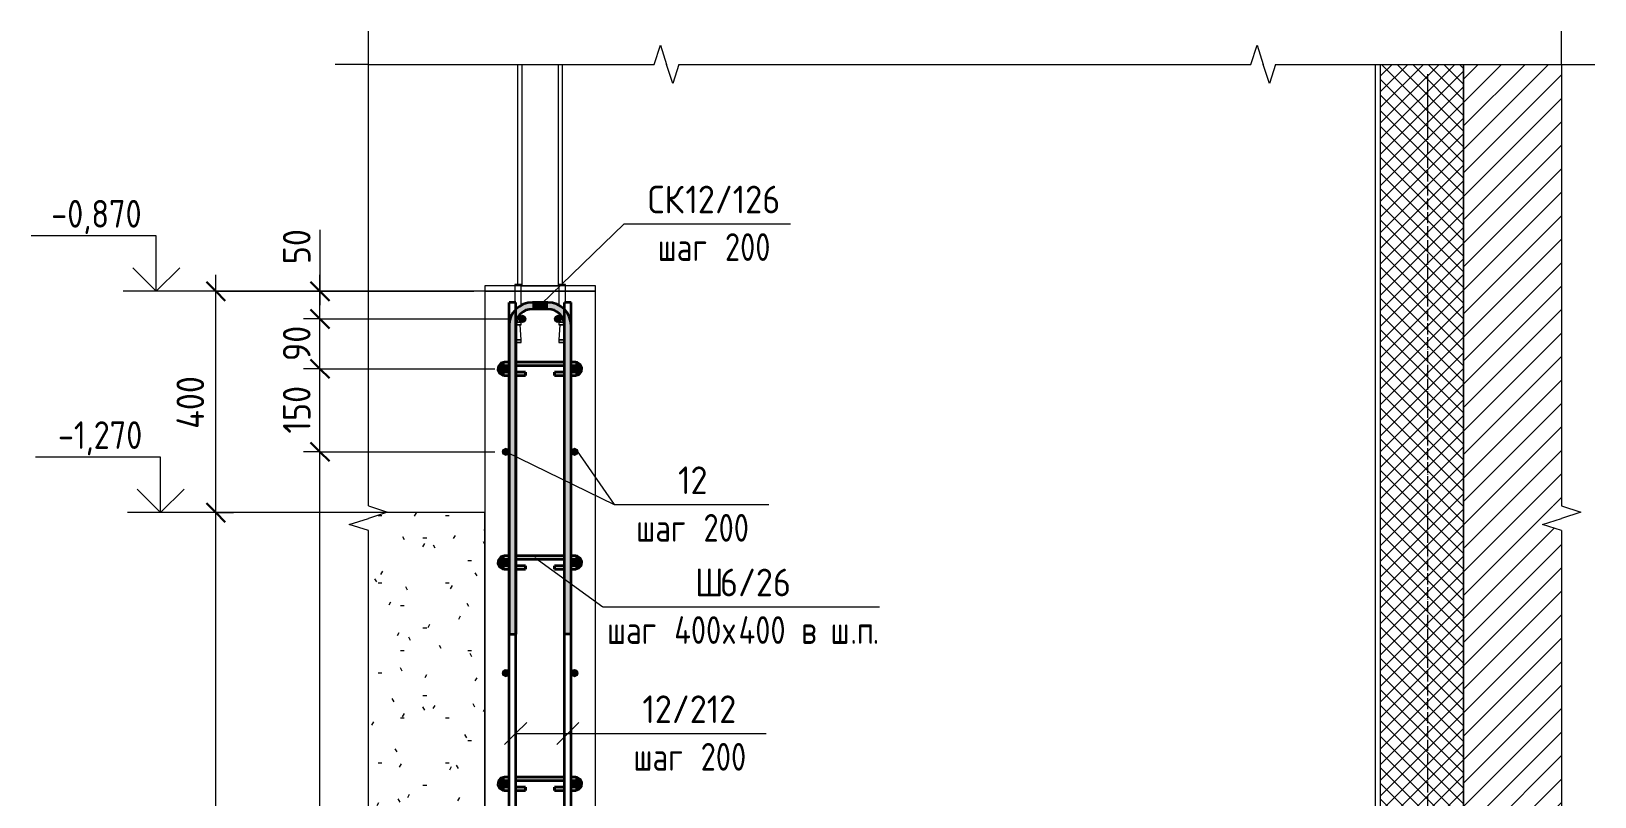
# Model space of a CAD drawing. Header units: millimetres. Extents: x 1059 to 21651, y -4238 to 7265.
# Drawn here: x 16587 to 19415, y -1784 to -400 of the extents above; entities that cross this region are included whole.
import ezdxf

# ---------------------------------------------------------------- set-up
doc = ezdxf.new("R2010")
doc.units = ezdxf.units.MM
doc.linetypes.add('02 Штрихпунктирная _20 мм_', pattern=[25, 20, -2.5, 0, -2.5])
for name, color, linetype, lineweight in [('AA_Dim', 7, 'Continuous', 9), ('AA_Dim-20', 7, 'Continuous', 9), ('AA_Oformlenie', 7, 'Continuous', 9), ('AA_Vinoska', 7, 'Continuous', 9), ('AA_Visotnaya otmetka', 7, 'Continuous', 9), ('AF_Balki', 7, 'Continuous', 20), ('AF_Stena', 7, 'Continuous', 60), ('AF_Stena_Опалубка', 253, 'Continuous', 20), ('AF_Stena_Опалубка_Существующая', 253, 'Continuous', 20), ('KR_Armatura', 7, 'Continuous', 20), ('KR_Armatura_Tonkie', 7, 'Continuous', 20), ('KR_Colonna_KG', 7, 'Continuous', 20), ('KR_Detal', 7, 'Continuous', 20), ('KR_Fundament', 7, 'Continuous', 20), ('Оси', 7, 'Continuous', 9)]:
    doc.layers.add(name, color=color, linetype=linetype, lineweight=lineweight)
doc.styles.add('ISOCPEUR', font='isocpeur.TTF', dxfattribs={"width": 0.85, "height": 50})
doc.styles.add('ISOCPEUR_1', font='isocpeur.TTF', dxfattribs={"width": 0.9, "height": 50})
doc.styles.add('ISOCPEUR_2', font='isocpeur.TTF', dxfattribs={"width": 0.8, "height": 50})
doc.dimstyles.new('01_Точн_3_знака__непрозр__1', dxfattribs={"dimscale": 304.8, "dimtxt": 50.137748, "dimasz": 0.111549, "dimexe": 0.098425, "dimexo": 0.065617, "dimgap": 0.019685, "dimtad": 1, "dimdec": 3, "dimrnd": 0.001, "dimdsep": 46, "dimtxsty": 'ISOCPEUR_1', "dimblk1": 'OBLIQUE', "dimblk2": 'OBLIQUE', "dimsah": 1, "dimcen": 0.09, "dimdle": 0.098425, "dimazin": 0, "dimtfac": 1, "dimtdec": 4, "dimtix": 1, "dimtmove": 0, "dimatfit": 3, "dimfxl": 1, "dimtvp": 1, "dimtfill": 1, "dimtolj": 1, "dimtzin": 0, "dimlwd": 18, "dimlwe": 18, "dimarcsym": 2})
doc.dimstyles.new('05_Округл_1мм__прозр_', dxfattribs={"dimscale": 304.8, "dimtxt": 50.137748, "dimasz": 0.111549, "dimexe": 0.098425, "dimexo": 0.065617, "dimgap": 0.006562, "dimtad": 1, "dimdec": 0, "dimdsep": 46, "dimtxsty": 'ISOCPEUR_1', "dimblk1": 'OBLIQUE', "dimblk2": 'OBLIQUE', "dimsah": 1, "dimcen": 0.09, "dimdle": 0.098425, "dimazin": 0, "dimtfac": 1, "dimtdec": 4, "dimtix": 1, "dimtmove": 0, "dimatfit": 3, "dimfxl": 1, "dimtvp": 1, "dimtolj": 1, "dimtzin": 0, "dimlwd": 18, "dimlwe": 18, "dimarcsym": 2})
doc.dimstyles.new('05_Округл_1мм__прозр__1', dxfattribs={"dimscale": 304.8, "dimtxt": 50.137748, "dimasz": 0.111549, "dimexe": 0.098425, "dimexo": 0.065617, "dimgap": 0.006562, "dimtad": 1, "dimdec": 0, "dimdsep": 46, "dimtxsty": 'ISOCPEUR_1', "dimblk1": 'OBLIQUE', "dimblk2": 'OBLIQUE', "dimsah": 1, "dimcen": 0.09, "dimdle": 0.098425, "dimazin": 0, "dimtfac": 1, "dimtdec": 4, "dimtix": 1, "dimtmove": 1, "dimatfit": 3, "dimfxl": 1, "dimtvp": 1, "dimtolj": 1, "dimtzin": 0, "dimlwd": 18, "dimlwe": 18, "dimarcsym": 2})

# ---------------------------------------------------------------- blocks, each defined once
blk = doc.blocks.new('350_Шпилька массив _НесАрм_РабПлоск_ - 350_Шпилька массив _НесАрм_РабПлоск_-4121825-КР_РЗ_Арм_2')
at = {"layer": 'KR_Armatura_Tonkie', "lineweight": 35}
for points in [[(19420.8, -1022), (19420.8, -1016.1), (19415.6, -1013.1), (19415.6, -1007.1), (19420.8, -1004), (19420.8, -998.2), (19417.2, -999.6), (19412.3, -1001.6), (19408.8, -1010.1), (19412.3, -1018.6), (19419.9, -1021.7)], [(19548.8, -1022), (19552.4, -1020.6), (19557.3, -1018.6), (19560.8, -1010.1), (19557.3, -1001.6), (19548.8, -998.2), (19548.8, -1004.1), (19554, -1007.1), (19554, -1013.1), (19548.8, -1016.2), (19548.8, -1021.7)], [(19420.8, -1371.9), (19420.8, -1366), (19415.6, -1363), (19415.6, -1357), (19420.8, -1353.9), (19420.8, -1348.2), (19417.2, -1349.5), (19412.3, -1351.6), (19408.8, -1360), (19412.3, -1368.5), (19419.9, -1371.6)], [(19548.8, -1371.9), (19552.4, -1370.5), (19557.3, -1368.5), (19560.8, -1360), (19557.3, -1351.6), (19548.8, -1348.2), (19548.8, -1354), (19554, -1357), (19554, -1363), (19548.8, -1366.2), (19548.8, -1371.6)], [(19420.8, -1771.9), (19420.8, -1766), (19415.6, -1762.9), (19415.6, -1757), (19420.8, -1753.9), (19420.8, -1748.2), (19417.2, -1749.5), (19412.3, -1751.6), (19408.8, -1760), (19412.3, -1768.5), (19419.9, -1771.6)], [(19548.8, -1771.9), (19552.4, -1770.5), (19557.3, -1768.5), (19560.8, -1760), (19557.3, -1751.6), (19548.8, -1748.2), (19548.8, -1754), (19554, -1757), (19554, -1763), (19548.8, -1766.2), (19548.8, -1771.6)]]:
    blk.add_hatch(color=256, dxfattribs=at).paths.add_polyline_path(points)
h = blk.add_hatch(color=256, dxfattribs=at)
h.paths.add_polyline_path([(19548, -1004.1), (19548.8, -1004), (19548.8, -998.1), (19541.1, -998.2), (19541.1, -1004.1), (19545.7, -1004.1)])
h.paths.add_polyline_path([(19420.8, -1004.1), (19429.1, -1004), (19429.1, -998.1), (19420.8, -998.2), (19420.8, -1004)])
h.paths.add_polyline_path([(19441.1, -1004.1), (19529.1, -1004), (19529.1, -998.1), (19441.1, -998.2), (19441.1, -1004.1)])
h = blk.add_hatch(color=256, dxfattribs=at)
h.paths.add_polyline_path([(19441.1, -1022.1), (19458.5, -1022), (19458.5, -1016.1), (19441.1, -1016.2), (19441.1, -1022)])
h.paths.add_polyline_path([(19420.8, -1022.1), (19429.1, -1021.9), (19429.1, -1016.1), (19420.8, -1016.2), (19420.8, -1022)])
h = blk.add_hatch(color=256, dxfattribs=at)
h.paths.add_polyline_path([(19548.8, -1022.1), (19548.8, -1016.1), (19541.1, -1016.2), (19541.1, -1022.1)])
h.paths.add_polyline_path([(19529.1, -1022.1), (19529.1, -1016.1), (19511.1, -1016.2), (19511.1, -1022.1)])
h = blk.add_hatch(color=256, dxfattribs=at)
h.paths.add_polyline_path([(19453.4, -1354), (19529.1, -1353.9), (19529.1, -1348), (19441.1, -1348.2), (19441.1, -1354)])
h.paths.add_polyline_path([(19541.1, -1354), (19548.8, -1353.9), (19548.8, -1348), (19541.1, -1348.2), (19541.1, -1354)])
h.paths.add_polyline_path([(19429.1, -1354), (19429.1, -1348), (19420.8, -1348.2), (19420.8, -1354)])
h = blk.add_hatch(color=256, dxfattribs=at)
h.paths.add_polyline_path([(19453.4, -1372), (19458.5, -1371.9), (19458.5, -1366), (19441.1, -1366.2), (19441.1, -1372)])
h.paths.add_polyline_path([(19429.1, -1372), (19429.1, -1366), (19420.8, -1366.2), (19420.8, -1372)])
h = blk.add_hatch(color=256, dxfattribs=at)
h.paths.add_polyline_path([(19548.8, -1372), (19548.8, -1366), (19541.1, -1366.2), (19541.1, -1372)])
h.paths.add_polyline_path([(19511.1, -1372), (19529.1, -1371.9), (19529.1, -1366), (19511.1, -1366.2), (19511.1, -1371.9)])
h = blk.add_hatch(color=256, dxfattribs=at)
h.paths.add_polyline_path([(19441.1, -1754), (19529.1, -1753.9), (19529.1, -1748), (19441.1, -1748.2), (19441.1, -1754)])
h.paths.add_polyline_path([(19429.1, -1754), (19429.1, -1748), (19420.8, -1748.2), (19420.8, -1754)])
h.paths.add_polyline_path([(19541.1, -1754), (19548.8, -1753.9), (19548.8, -1748), (19541.1, -1748.2), (19541.1, -1754)])
h = blk.add_hatch(color=256, dxfattribs=at)
h.paths.add_polyline_path([(19453.4, -1772), (19458.5, -1771.9), (19458.5, -1766), (19441.1, -1766.2), (19441.1, -1772)])
h.paths.add_polyline_path([(19429.1, -1772), (19429.1, -1766), (19420.8, -1766.2), (19420.8, -1772)])
h = blk.add_hatch(color=256, dxfattribs=at)
h.paths.add_polyline_path([(19548.8, -1772), (19548.8, -1766), (19541.1, -1766.2), (19541.1, -1772)])
h.paths.add_polyline_path([(19511.1, -1772), (19529.1, -1771.9), (19529.1, -1766), (19511.1, -1766.2), (19511.1, -1771.9)])
for p, q in [((19429.1, -998.1), (19420.8, -998.1)), ((19420.8, -1004.1), (19429.1, -1004.1)), ((19429.1, -1016.1), (19420.8, -1016.1)), ((19529.1, -998.1), (19441.1, -998.1)), ((19441.1, -1004.1), (19529.1, -1004.1)), ((19458.5, -1016.1), (19441.1, -1016.1)), ((19458.5, -1016.1), (19458.5, -1022.1)), ((19458.5, -1022), (19458.5, -1016.2)), ((19529.1, -1016.1), (19511.1, -1016.1)), ((19511.1, -1022.1), (19511.1, -1016.1)), ((19511.1, -1016.2), (19511.1, -1022)), ((19548.8, -998.1), (19541.1, -998.1)), ((19541.1, -1004.1), (19548.8, -1004.1)), ((19548.8, -1016.1), (19541.1, -1016.1)), ((19420.8, -1022.1), (19429.1, -1022.1)), ((19441.1, -1022.1), (19458.5, -1022.1)), ((19511.1, -1022.1), (19529.1, -1022.1)), ((19541.1, -1022.1), (19548.8, -1022.1)), ((19429.1, -1348), (19420.8, -1348)), ((19420.8, -1354), (19429.1, -1354)), ((19529.1, -1348), (19441.1, -1348)), ((19441.1, -1354), (19529.1, -1354)), ((19548.8, -1348), (19541.1, -1348)), ((19541.1, -1354), (19548.8, -1354)), ((19429.1, -1366), (19420.8, -1366)), ((19420.8, -1372), (19429.1, -1372)), ((19458.5, -1366), (19441.1, -1366)), ((19441.1, -1372), (19458.5, -1372)), ((19458.5, -1366), (19458.5, -1372)), ((19458.5, -1371.9), (19458.5, -1366.2)), ((19529.1, -1366), (19511.1, -1366)), ((19511.1, -1372), (19511.1, -1366)), ((19511.1, -1366.2), (19511.1, -1371.9)), ((19511.1, -1372), (19529.1, -1372)), ((19548.8, -1366), (19541.1, -1366)), ((19541.1, -1372), (19548.8, -1372)), ((19429.1, -1748), (19420.8, -1748)), ((19529.1, -1748), (19441.1, -1748)), ((19548.8, -1748), (19541.1, -1748)), ((19420.8, -1754), (19429.1, -1754)), ((19429.1, -1766), (19420.8, -1766)), ((19420.8, -1772), (19429.1, -1772)), ((19441.1, -1754), (19529.1, -1754)), ((19458.5, -1766), (19441.1, -1766)), ((19441.1, -1772), (19458.5, -1772)), ((19458.5, -1766), (19458.5, -1772)), ((19458.5, -1771.9), (19458.5, -1766.2)), ((19529.1, -1766), (19511.1, -1766)), ((19511.1, -1772), (19511.1, -1766)), ((19511.1, -1766.2), (19511.1, -1771.9)), ((19511.1, -1772), (19529.1, -1772)), ((19541.1, -1754), (19548.8, -1754)), ((19548.8, -1766), (19541.1, -1766)), ((19541.1, -1772), (19548.8, -1772))]:
    blk.add_line(p, q, dxfattribs=at)
at = {"layer": 'KR_Armatura_Tonkie', "lineweight": 35, "flags": 128}
for points in [[(19420.8, -998.1), (19414.3, -1000), (19409.8, -1005.2), (19408.9, -1011.9), (19411.8, -1018), (19417.6, -1021.6), (19420.8, -1022.1)], [(19420.8, -1016.1), (19416.4, -1014.2), (19414.8, -1009.8), (19416.9, -1005.5), (19420.8, -1004.1)], [(19548.8, -1022.1), (19555.3, -1020.2), (19559.7, -1015), (19560.6, -1008.3), (19557.8, -1002.1), (19552, -998.5), (19548.8, -998.1)], [(19548.8, -1004.1), (19553.1, -1006), (19554.8, -1010.4), (19552.7, -1014.6), (19548.8, -1016.1)], [(19420.8, -1348), (19414.3, -1350), (19409.8, -1355.1), (19408.9, -1361.9), (19411.8, -1368), (19417.6, -1371.6), (19420.8, -1372)], [(19420.8, -1366), (19416.4, -1364.2), (19414.8, -1359.7), (19416.9, -1355.5), (19420.8, -1354)], [(19548.8, -1372), (19555.3, -1370.1), (19559.7, -1365), (19560.6, -1358.2), (19557.8, -1352.1), (19552, -1348.5), (19548.8, -1348)], [(19548.8, -1354), (19553.1, -1355.9), (19554.8, -1360.4), (19552.7, -1364.6), (19548.8, -1366)], [(19420.8, -1748), (19414.3, -1750), (19409.8, -1755.1), (19408.9, -1761.9), (19411.8, -1768), (19417.6, -1771.6), (19420.8, -1772)], [(19548.8, -1772), (19555.3, -1770.1), (19559.7, -1765), (19560.6, -1758.2), (19557.8, -1752.1), (19552, -1748.5), (19548.8, -1748)], [(19420.8, -1766), (19416.4, -1764.2), (19414.8, -1759.7), (19416.9, -1755.5), (19420.8, -1754)], [(19548.8, -1754), (19553.1, -1755.9), (19554.8, -1760.4), (19552.7, -1764.6), (19548.8, -1766)]]:
    blk.add_lwpolyline(points, dxfattribs=at)
blk = doc.blocks.new('354_Прокат Лист _НесКаркас_РабПлоск_ - 354_Прокат Лист _НесКаркас_РабПлоск_-4002182-КР_РЗ_Арм_2')
at = {"layer": 'AF_Balki', "color": 254}
for p, q in [((19385.1, -860), (19385.1, -870)), ((19585.1, -860), (19385.1, -860)), ((19385.1, -870), (19585.1, -870)), ((19585.1, -870), (19585.1, -860))]:
    blk.add_line(p, q, dxfattribs=at)
blk = doc.blocks.new('243_Профиль гнутый сварной квадратный _НесКол_2ур_ - 80х6-4107663-КР_РЗ_Арм_2')
at = {"layer": 'KR_Colonna_KG', "color": 254}
for p, q in [((19452.1, -460), (19452.1, -860)), ((19518.1, -860), (19518.1, -460))]:
    blk.add_line(p, q, dxfattribs=at)
blk = doc.blocks.new('354_Анкер клиновой _СоедНесК_РабПлоск_ - M12x120_20-3843482-КР_РЗ_Арм_2')
at = {"layer": 'KR_Detal', "color": 254}
for p, q in [((19519.1, -857.5), (19519.1, -895.2)), ((19531.1, -857.5), (19519.1, -857.5)), ((19519.1, -857.5), (19531.1, -857.5)), ((19531.1, -890), (19531.1, -857.5)), ((19519.1, -909.9), (19519.1, -910.9)), ((19519.1, -910.9), (19519.7, -913.3)), ((19519.1, -910.9), (19520.3, -910.9)), ((19520.3, -910.9), (19519.1, -910.9)), ((19519.1, -925.5), (19519.1, -930.3)), ((19528.1, -925.5), (19519.1, -925.5)), ((19519.1, -925.5), (19528.1, -925.5)), ((19520.9, -930.3), (19519.1, -957.5)), ((19528.9, -930.3), (19519.1, -930.3)), ((19519.1, -930.3), (19528.9, -930.3)), ((19519.7, -913.3), (19519.7, -925.5)), ((19519.7, -913.3), (19522.2, -913.3)), ((19522.2, -913.3), (19519.7, -913.3)), ((19519.7, -925.5), (19528.2, -925.5)), ((19528.2, -925.5), (19519.7, -925.5)), ((19528.7, -930.3), (19520.9, -930.3)), ((19520.9, -930.3), (19528.7, -930.3)), ((19519.1, -957.5), (19519.1, -962.3)), ((19519.1, -957.5), (19529.1, -957.5)), ((19529.1, -957.5), (19519.1, -957.5)), ((19529.1, -962.3), (19519.1, -962.3)), ((19519.1, -962.3), (19529.1, -962.3))]:
    blk.add_line(p, q, dxfattribs=at)
blk = doc.blocks.new('354_Анкер клиновой _СоедНесК_РабПлоск_ - M12x120_20-3827929-КР_РЗ_Арм_2')
at = {"layer": 'KR_Detal', "color": 254}
for p, q in [((19439.1, -857.5), (19439.1, -890)), ((19439.1, -857.5), (19451.1, -857.5)), ((19451.1, -857.5), (19439.1, -857.5)), ((19451.1, -895.2), (19451.1, -857.5)), ((19441.3, -930.3), (19451.1, -930.3)), ((19451.1, -930.3), (19441.3, -930.3)), ((19449.3, -930.3), (19441.4, -930.3)), ((19441.4, -930.3), (19449.3, -930.3)), ((19441.9, -925.5), (19450.5, -925.5)), ((19450.5, -925.5), (19441.9, -925.5)), ((19442.1, -925.5), (19451.1, -925.5)), ((19451.1, -925.5), (19442.1, -925.5)), ((19447.9, -913.3), (19450.5, -913.3)), ((19450.5, -913.3), (19447.9, -913.3)), ((19451.1, -957.5), (19449.3, -930.3)), ((19449.8, -910.9), (19451.1, -910.9)), ((19451.1, -910.9), (19449.8, -910.9)), ((19450.5, -913.3), (19451.1, -910.9)), ((19450.5, -925.5), (19450.5, -913.3)), ((19451.1, -910.9), (19451.1, -909.9)), ((19451.1, -930.3), (19451.1, -925.5)), ((19441, -957.5), (19451.1, -957.5)), ((19451.1, -957.5), (19441, -957.5)), ((19451.1, -962.3), (19451.1, -957.5)), ((19441, -962.3), (19451.1, -962.3)), ((19451.1, -962.3), (19441, -962.3))]:
    blk.add_line(p, q, dxfattribs=at)
blk = doc.blocks.new('011_Прямоугольник обрыва _ЭлУзла_ - 011_Прямоугольник обрыва _ЭлУзла_-4053880-КР_РЗ_Арм_2')
at = {"layer": 'AA_Oformlenie'}
for p, q in [((19174.5, -1257.8), (19174.5, -460)), ((19174.5, -460), (19691.4, -460)), ((19735.9, -460), (20770.2, -460)), ((20814.7, -460), (21332.2, -460)), ((21332.2, -460), (21332.2, -1257.8)), ((19174.5, -2898.5), (19174.5, -1302.4)), ((21332.2, -1302.4), (21332.2, -2898.5))]:
    blk.add_line(p, q, dxfattribs=at)
blk = doc.blocks.new('042_М_Арматуры - Диам длина поз _ Комментарий _дп 25_-3935260-КР_РЗ_Арм_2')
at = {"layer": 'AA_Vinoska'}
blk.add_line((19598.8, -1440.3), (20098.8, -1440.3), dxfattribs=at)
blk = doc.blocks.new('DIMBLOCK91-КР_РЗ_Арм_2')
at = {"layer": 'AA_Dim-20', "lineweight": 18}
for p, q in [((17109.5, -1010), (17079.5, -1010)), ((17109.5, -1010), (17425.5, -1010)), ((17109.5, -1160), (17079.5, -1160)), ((17109.5, -2960), (17109.5, -1160)), ((17109.5, -1160), (17425.5, -1160)), ((17109.5, -2960), (17079.5, -2960)), ((17109.5, -2960), (17425.5, -2960))]:
    blk.add_line(p, q, dxfattribs=at)
at = {"layer": 'AA_Dim-20', "lineweight": 30}
for p, q in [((17109.5, -1010), (17092.5, -993)), ((17109.5, -1010), (17126.5, -1027)), ((17109.5, -1160), (17092.5, -1143)), ((17109.5, -1160), (17126.5, -1177)), ((17109.5, -2960), (17092.5, -2943)), ((17109.5, -2960), (17126.5, -2977))]:
    blk.add_line(p, q, dxfattribs=at)
at = {"layer": 'AA_Dim-20', "color": 0, "lineweight": 18, "insert": (17042.4, -2211.4), "char_height": 50, "width": 363.262, "attachment_point": 1, "rotation": 90, "line_spacing_factor": 1.135194, "style": 'ISOCPEUR_1'}
blk.add_mtext('9х200=1800', dxfattribs=at)
blk = doc.blocks.new('_None')
blk = doc.blocks.new('DIMBLOCK92-КР_РЗ_Арм_2')
at = {"layer": 'AA_Dim-20', "lineweight": 30}
for p, q in [((17109.5, -920), (17092.5, -903)), ((17109.5, -920), (17126.5, -937)), ((17109.5, -1010), (17092.5, -993)), ((17109.5, -1010), (17126.5, -1027)), ((17109.5, -1160), (17092.5, -1143)), ((17109.5, -1160), (17126.5, -1177))]:
    blk.add_line(p, q, dxfattribs=at)
at = {"layer": 'AA_Dim-20', "lineweight": 18}
for p, q in [((17109.5, -920), (17079.5, -920)), ((17109.5, -920), (17455.5, -920)), ((17109.5, -1010), (17079.5, -1010)), ((17109.5, -1160), (17109.5, -1010)), ((17109.5, -1010), (17425.5, -1010)), ((17109.5, -1160), (17079.5, -1160)), ((17109.5, -1160), (17425.5, -1160))]:
    blk.add_line(p, q, dxfattribs=at)
at = {"layer": 'AA_Dim-20', "color": 0, "lineweight": 18, "insert": (17042.4, -1127.1), "char_height": 50, "width": 101.032, "attachment_point": 1, "rotation": 90, "line_spacing_factor": 1.135194, "style": 'ISOCPEUR_1'}
blk.add_mtext('150', dxfattribs=at)
blk = doc.blocks.new('DIMBLOCK93-КР_РЗ_Арм_2')
at = {"layer": 'AA_Dim-20', "lineweight": 18}
for p, q in [((17109.5, -870), (17079.5, -870)), ((17109.5, -870), (17387.5, -870)), ((17109.5, -920), (17079.5, -920)), ((17109.5, -1010), (17109.5, -920)), ((17109.5, -920), (17455.5, -920)), ((17109.5, -1010), (17079.5, -1010)), ((17109.5, -1010), (17425.5, -1010))]:
    blk.add_line(p, q, dxfattribs=at)
at = {"layer": 'AA_Dim-20', "lineweight": 30}
for p, q in [((17109.5, -870), (17092.5, -853)), ((17109.5, -870), (17126.5, -887)), ((17109.5, -920), (17092.5, -903)), ((17109.5, -920), (17126.5, -937)), ((17109.5, -1010), (17092.5, -993)), ((17109.5, -1010), (17126.5, -1027))]:
    blk.add_line(p, q, dxfattribs=at)
at = {"layer": 'AA_Dim-20', "color": 0, "lineweight": 18, "insert": (17042.4, -996.2), "char_height": 50, "width": 74.923, "attachment_point": 1, "rotation": 90, "line_spacing_factor": 1.135194, "style": 'ISOCPEUR_1'}
blk.add_mtext('90', dxfattribs=at)
blk = doc.blocks.new('DIMBLOCK94-КР_РЗ_Арм_2')
at = {"layer": 'AA_Dim-20', "lineweight": 18}
for p, q in [((17109.5, -758.6), (17109.5, -841.1)), ((17109.5, -920), (17109.5, -840)), ((17109.5, -841.1), (17109.5, -895)), ((17109.5, -870), (17079.5, -870)), ((17109.5, -870), (17387.5, -870)), ((17109.5, -920), (17079.5, -920)), ((17109.5, -920), (17455.5, -920))]:
    blk.add_line(p, q, dxfattribs=at)
at = {"layer": 'AA_Dim-20', "lineweight": 30}
for p, q in [((17109.5, -870), (17092.5, -853)), ((17109.5, -870), (17126.5, -887)), ((17109.5, -920), (17092.5, -903)), ((17109.5, -920), (17126.5, -937))]:
    blk.add_line(p, q, dxfattribs=at)
at = {"layer": 'AA_Dim-20', "color": 0, "lineweight": 18, "insert": (17042.4, -821.1), "char_height": 50, "width": 74.923, "attachment_point": 1, "rotation": 90, "line_spacing_factor": 1.135194, "style": 'ISOCPEUR_1'}
blk.add_mtext('50', dxfattribs=at)
blk = doc.blocks.new('DIMBLOCK99-КР_РЗ_Арм_2')
at = {"layer": 'AA_Dim-20', "lineweight": 18}
for p, q in [((16948.8, -1270), (16891.2, -1270)), ((16921.2, -3010), (16921.2, -1270)), ((16921.2, -1270), (16952.8, -1270)), ((17387.5, -3010), (16891.2, -3010)), ((16921.2, -3010), (17387.5, -3010))]:
    blk.add_line(p, q, dxfattribs=at)
at = {"layer": 'AA_Dim-20', "lineweight": 30}
for p, q in [((16921.2, -1270), (16904.2, -1253)), ((16921.2, -1270), (16938.2, -1287)), ((16921.2, -3010), (16904.2, -2993)), ((16921.2, -3010), (16938.2, -3027))]:
    blk.add_line(p, q, dxfattribs=at)
at = {"layer": 'AA_Dim-20', "color": 0, "lineweight": 18, "insert": (16850, -2199.6), "char_height": 50, "width": 143.034, "attachment_point": 1, "rotation": 90, "line_spacing_factor": 1.135194, "style": 'ISOCPEUR_1', "bg_fill": 3, "box_fill_scale": 1.25, "bg_fill_color": 256, "bg_fill_true_color": 13158600, "bg_fill_transparency": 0}
blk.add_mtext('1740', dxfattribs=at)
blk = doc.blocks.new('_Oblique')
at = {"color": 0, "linetype": 'ByBlock', "lineweight": -2}
blk.add_line((-0.5, -0.5), (0.5, 0.5), dxfattribs=at)
blk = doc.blocks.new('DIMBLOCK100-КР_РЗ_Арм_2')
at = {"layer": 'AA_Dim-20', "lineweight": 18}
for p, q in [((16921.2, -1270), (16921.2, -840)), ((17387.5, -870), (16891.2, -870)), ((16921.2, -870), (17387.5, -870)), ((16948.8, -1270), (16891.2, -1270)), ((16921.2, -1270), (16952.8, -1270))]:
    blk.add_line(p, q, dxfattribs=at)
at = {"layer": 'AA_Dim-20', "lineweight": 30}
for p, q in [((16921.2, -870), (16904.2, -853)), ((16921.2, -870), (16938.2, -887)), ((16921.2, -1270), (16904.2, -1253)), ((16921.2, -1270), (16938.2, -1287))]:
    blk.add_line(p, q, dxfattribs=at)
at = {"layer": 'AA_Dim-20', "color": 0, "lineweight": 18, "insert": (16850, -1118.7), "char_height": 50, "width": 116.925, "attachment_point": 1, "rotation": 90, "line_spacing_factor": 1.135194, "style": 'ISOCPEUR_1', "bg_fill": 3, "box_fill_scale": 1.25, "bg_fill_color": 256, "bg_fill_true_color": 13158600, "bg_fill_transparency": 0}
blk.add_mtext('400', dxfattribs=at)
blk = doc.blocks.new('Высотные отметки - Стрелка вверх-400292-КР_РЗ_Арм_2')
at = {"layer": 'AA_Vinoska'}
for p, q in [((18790.9, -770), (18564.9, -770)), ((18790.9, -870), (18790.9, -770)), ((18790.9, -870), (18748.5, -827.6)), ((18790.9, -870), (18833.4, -827.6)), ((18850.9, -870), (18730.9, -870))]:
    blk.add_line(p, q, dxfattribs=at)
blk = doc.blocks.new('042_М_Арматуры - Диам длина поз _ Шаг-2260295-КР_РЗ_Арм_2')
at = {"layer": 'AA_Vinoska'}
blk.add_line((20603.1, -2814.5), (20883.1, -2814.5), dxfattribs=at)
blk = doc.blocks.new('042_М_Арматуры - Диам длина поз _ Шаг _засечки_-3174167-КР_РЗ_Арм_2')
at = {"layer": 'AA_Vinoska'}
blk.add_line((19627.2, -2089.4), (19907.2, -2089.4), dxfattribs=at)

msp = doc.modelspace()

# ---------------------------------------------------------------- hatches: boundary and pattern name
at = {"layer": 'AF_Stena', "lineweight": 9}
h = msp.add_hatch(dxfattribs=at)
h.set_pattern_fill('FP_14', color=9, style=0, pattern_type=2)
h.set_pattern_definition([(45, (17539.444, -300), (-14.14214, 14.14214), []), (135, (17539.444, -300), (-14.14214, -14.14214), [])])
h.paths.add_polyline_path([(19177.5259, -3210), (19177.5259, -460), (19027.5259, -460), (19027.5259, -3210)])
h = msp.add_hatch(dxfattribs=at)
h.set_pattern_fill('FP_13', color=9, style=0, pattern_type=2)
h.set_pattern_definition([(45, (17539.444, -300), (-21.2132, 21.2132), [])])
h.paths.add_polyline_path([(19338.9252, -2910), (19338.9252, -2898.5304), (19354.6262, -2898.5304), (19354.6262, -1302.3513), (19319.9852, -1291.3513), (19354.6262, -1280.3513), (19338.9252, -1280.3513), (19338.9252, -1257.8278), (19354.6262, -1257.8278), (19354.6262, -460), (19177.5259, -460), (19177.5259, -2910)])
at = {"layer": 'KR_Armatura', "lineweight": 9}
h = msp.add_hatch(color=256, dxfattribs=at)
edge = h.paths.add_edge_path()
edge.add_arc((17475.5259, -920), 6, 0, 360)
for points in [[(17475.5259, -926), (17480.722, -923), (17480.722, -917), (17475.5259, -914), (17470.3297, -917), (17470.3297, -923)], [(17539.5259, -926), (17544.722, -923), (17544.722, -917), (17539.5259, -914), (17534.3297, -917), (17534.3297, -923)], [(17445.5259, -1016), (17450.722, -1013), (17450.722, -1007), (17445.5259, -1004), (17440.3297, -1007), (17440.3297, -1013), (17443.5961, -1014.8858)], [(17569.5259, -1016), (17574.722, -1013), (17574.722, -1007), (17569.5259, -1004), (17564.3297, -1007), (17564.3297, -1013), (17567.5961, -1014.8858)], [(17445.5259, -1166), (17450.722, -1163), (17450.722, -1157), (17445.5259, -1154), (17440.3297, -1157), (17440.3297, -1163)], [(17569.5259, -1166), (17574.722, -1163), (17574.722, -1157), (17569.5259, -1154), (17564.3297, -1157), (17564.3297, -1163)], [(17445.5259, -1366), (17450.722, -1363), (17450.722, -1357), (17445.5259, -1354), (17440.3297, -1357), (17440.3297, -1363)], [(17569.5259, -1366), (17574.722, -1363), (17574.722, -1357), (17569.5259, -1354), (17564.3297, -1357), (17564.3297, -1363)], [(17445.5259, -1566), (17450.722, -1563), (17450.722, -1557), (17445.5259, -1554), (17440.3297, -1557), (17440.3297, -1563)], [(17569.5259, -1566), (17574.722, -1563), (17574.722, -1557), (17569.5259, -1554), (17564.3297, -1557), (17564.3297, -1563)], [(17445.5259, -1766), (17450.722, -1762.9151), (17450.722, -1757), (17445.5259, -1754), (17440.3297, -1757), (17440.3297, -1763)], [(17569.5259, -1766), (17574.722, -1762.9151), (17574.722, -1757), (17569.5259, -1754), (17564.3297, -1757), (17564.3297, -1763)]]:
    msp.add_hatch(color=256, dxfattribs=at).paths.add_polyline_path(points)
h = msp.add_hatch(color=256, dxfattribs=at)
edge = h.paths.add_edge_path()
edge.add_arc((17539.5259, -920), 6, 0, 360)
h = msp.add_hatch(color=256, dxfattribs=at)
edge = h.paths.add_edge_path()
edge.add_arc((17445.5259, -1010), 6, 0, 360)
h = msp.add_hatch(color=256, dxfattribs=at)
edge = h.paths.add_edge_path()
edge.add_arc((17569.5259, -1010), 6, 0, 360)
h = msp.add_hatch(color=256, dxfattribs=at)
edge = h.paths.add_edge_path()
edge.add_arc((17445.5259, -1160), 6, 0, 360)
h = msp.add_hatch(color=256, dxfattribs=at)
edge = h.paths.add_edge_path()
edge.add_arc((17569.5259, -1160), 6, 0, 360)
h = msp.add_hatch(color=256, dxfattribs=at)
edge = h.paths.add_edge_path()
edge.add_arc((17445.5259, -1360), 6, 0, 360)
h = msp.add_hatch(color=256, dxfattribs=at)
edge = h.paths.add_edge_path()
edge.add_arc((17569.5259, -1360), 6, 0, 360)
h = msp.add_hatch(color=256, dxfattribs=at)
edge = h.paths.add_edge_path()
edge.add_arc((17445.5259, -1560), 6, 0, 360)
h = msp.add_hatch(color=256, dxfattribs=at)
edge = h.paths.add_edge_path()
edge.add_arc((17569.5259, -1560), 6, 0, 360)
h = msp.add_hatch(color=256, dxfattribs=at)
edge = h.paths.add_edge_path()
edge.add_arc((17445.5259, -1760), 6, 0, 360)
h = msp.add_hatch(color=256, dxfattribs=at)
edge = h.paths.add_edge_path()
edge.add_arc((17569.5259, -1760), 6, 0, 360)
at = {"layer": 'KR_Armatura_Tonkie'}
for color, points in [(250, [(17463.5259, -932), (17464.5481, -924.2354), (17467.5451, -917), (17472.3127, -910.7868), (17478.5259, -906.0192), (17485.7613, -903.0222), (17493.5259, -902), (17493.5259, -890), (17482.6555, -891.4311), (17472.5259, -895.6269), (17463.8274, -902.3015), (17457.1528, -911), (17452.957, -921.1296), (17451.5259, -932)]), (250, [(17493.5259, -902), (17521.5259, -902), (17521.5259, -890), (17493.5259, -890)]), (250, [(17551.5259, -932), (17563.5259, -932), (17562.0948, -921.1296), (17557.8989, -911), (17551.2244, -902.3015), (17542.5259, -895.6269), (17532.3963, -891.4311), (17521.5259, -890), (17521.5259, -902), (17529.2904, -903.0222), (17536.5259, -906.0192), (17542.7391, -910.7868), (17547.5066, -917), (17550.5036, -924.2354), (17551.2893, -930.2033)]), (250, [(17463.5259, -1490), (17463.5259, -932), (17451.5259, -932), (17451.5259, -1490)]), (256, [(17551.5259, -1490), (17563.5259, -1490), (17563.5259, -932), (17551.5259, -932), (17551.5259, -1381.8436)])]:
    msp.add_hatch(color=color, dxfattribs=at).paths.add_polyline_path(points)
at = {"layer": 'KR_Fundament', "lineweight": 9}
h = msp.add_hatch(dxfattribs=at)
h.set_pattern_fill('FP_15', color=256, style=0, pattern_type=2)
h.set_pattern_definition([(0, (17539.444, -300), (162.56, 40.64), [6.706, -115.214, 6.706, -115.214, -650.24]), (0, (17539.444, -300), (162.56, 40.64), [-243.84, 6.706, -237.134, 6.706, -115.214, -284.48]), (0, (17539.444, -300), (162.56, 40.64), [-609.6, 6.706, -74.574, 6.706, -196.494]), (120, (17600.404, -279.68), (-116.47527, 120.4611), [6.706, -115.214, 6.706, -115.214, -650.24]), (120, (17600.404, -279.68), (-116.47527, 120.4611), [-243.84, 6.706, -237.134, 6.706, -115.214, -284.48]), (120, (17600.404, -279.68), (-116.47527, 120.4611), [-609.6, 6.706, -74.574, 6.706, -196.494]), (240, (17620.724, -198.4), (-46.08473, -161.1011), [6.706, -115.214, 6.706, -115.214, -650.24]), (240, (17620.724, -198.4), (-46.08473, -161.1011), [-243.84, 6.706, -237.134, 6.706, -115.214, -284.48]), (240, (17620.724, -198.4), (-46.08473, -161.1011), [-609.6, 6.706, -74.574, 6.706, -196.494])])
h.paths.add_polyline_path([(17196.9634, -3410), (17307.5259, -3410), (17307.5259, -3310), (17407.5259, -3310), (17407.5259, -1270), (17228.8214, -1270), (17196.9634, -1280.3513), (17213.0256, -1280.3513), (17213.0256, -1302.3513), (17196.9634, -1302.3513), (17196.9634, -2898.5304), (17231.6235, -2909.7922), (17196.9634, -2921.0539), (17213.0256, -2921.0539), (17213.0256, -2943.0539), (17196.9634, -2943.0539), (17196.9634, -3330.8608)])

# ---------------------------------------------------------------- linework, layer by layer
at = {"layer": 'AA_Vinoska'}
for p, q in [((17196.9634, -460), (17196.9634, -400)), ((19354.6262, -460), (19354.6262, -400)), ((17713.8557, -460), (17725.1174, -425.3399)), ((17725.1174, -425.3399), (17736.3791, -460)), ((18792.6871, -460), (18803.9488, -425.3399)), ((18803.9488, -425.3399), (18815.2105, -460)), ((17196.9634, -460), (17136.9634, -460)), ((17747.3791, -494.641), (17736.3791, -460)), ((17758.3791, -460), (17747.3791, -494.641)), ((18826.2105, -494.641), (18815.2105, -460)), ((18837.2105, -460), (18826.2105, -494.641)), ((19354.6262, -460), (19414.6262, -460)), ((17509.0927, -894.0642), (17659.8366, -748.043)), ((17659.8366, -748.043), (17680.0822, -748.043)), ((17574.2848, -1159.045), (17641.1907, -1255.5097)), ((17446.2812, -1160.3229), (17641.1907, -1255.5097)), ((17196.9634, -1257.8278), (17231.6235, -1269.0896)), ((17231.6235, -1269.0896), (17196.9634, -1280.3513)), ((19354.6262, -1257.8278), (19389.2863, -1269.0896)), ((19389.2863, -1269.0896), (19354.6262, -1280.3513)), ((17162.3224, -1291.3513), (17196.9634, -1280.3513)), ((17196.9634, -1302.3513), (17162.3224, -1291.3513)), ((19319.9852, -1291.3513), (19354.6262, -1280.3513)), ((19354.6262, -1302.3513), (19319.9852, -1291.3513)), ((17498.2311, -1351.1098), (17621.226, -1440.2592)), ((17463.2824, -1669.397), (17483.2824, -1649.397)), ((17557.5259, -1669.397), (17577.5259, -1649.397)), ((17463.2824, -1669.397), (17443.2824, -1689.397)), ((17463.2824, -1669.397), (17636.1907, -1669.397)), ((17557.5259, -1669.397), (17537.5259, -1689.397)), ((17557.5259, -1669.397), (17636.1907, -1669.397))]:
    msp.add_line(p, q, dxfattribs=at)
at = {"layer": 'AA_Visotnaya otmetka'}
for p, q in [((16813.3897, -870), (16813.3897, -870)), ((16821.2669, -1270), (16821.2669, -1270))]:
    msp.add_line(p, q, dxfattribs=at)
at = {"layer": 'AF_Stena_Опалубка'}
for p, q in [((17607.5259, -870), (17407.5259, -870)), ((17407.5259, -870), (17407.5259, -3010)), ((17607.5259, -2247.4798), (17607.5259, -870))]:
    msp.add_line(p, q, dxfattribs=at)
at = {"layer": 'AF_Stena_Опалубка_Существующая', "color": 254}
for p, q in [((19017.5259, -460), (19017.5259, -3210)), ((19027.5259, -3210), (19027.5259, -460)), ((19177.5259, -460), (19177.5259, -2910)), ((19177.5259, -3210), (19177.5259, -460))]:
    msp.add_line(p, q, dxfattribs=at)
at = {"layer": 'KR_Armatura', "lineweight": 9}
for p, q in [((17475.5259, -914), (17470.3297, -917)), ((17470.3297, -917), (17470.3297, -923)), ((17470.3297, -923), (17475.5259, -926)), ((17480.722, -917), (17475.5259, -914)), ((17475.5259, -926), (17480.722, -923)), ((17480.722, -923), (17480.722, -917)), ((17539.5259, -914), (17534.3297, -917)), ((17534.3297, -917), (17534.3297, -923)), ((17534.3297, -923), (17539.5259, -926)), ((17544.722, -917), (17539.5259, -914)), ((17539.5259, -926), (17544.722, -923)), ((17544.722, -923), (17544.722, -917)), ((17445.5259, -1004), (17440.3297, -1007)), ((17440.3297, -1007), (17440.3297, -1013)), ((17440.3297, -1013), (17443.5961, -1014.8858)), ((17443.5961, -1014.8858), (17445.5259, -1016)), ((17450.722, -1007), (17445.5259, -1004)), ((17445.5259, -1016), (17450.722, -1013)), ((17450.722, -1013), (17450.722, -1007)), ((17569.5259, -1004), (17564.3297, -1007)), ((17564.3297, -1007), (17564.3297, -1013)), ((17564.3297, -1013), (17567.5961, -1014.8858)), ((17567.5961, -1014.8858), (17569.5259, -1016)), ((17574.722, -1007), (17569.5259, -1004)), ((17569.5259, -1016), (17574.722, -1013)), ((17574.722, -1013), (17574.722, -1007)), ((17445.5259, -1154), (17440.3297, -1157)), ((17440.3297, -1157), (17440.3297, -1163)), ((17450.722, -1157), (17445.5259, -1154)), ((17450.722, -1163), (17450.722, -1157)), ((17569.5259, -1154), (17564.3297, -1157)), ((17564.3297, -1157), (17564.3297, -1163)), ((17574.722, -1157), (17569.5259, -1154)), ((17574.722, -1163), (17574.722, -1157)), ((17440.3297, -1163), (17445.5259, -1166)), ((17445.5259, -1166), (17450.722, -1163)), ((17564.3297, -1163), (17569.5259, -1166)), ((17569.5259, -1166), (17574.722, -1163)), ((17445.5259, -1354), (17440.3297, -1357)), ((17440.3297, -1357), (17440.3297, -1363)), ((17450.722, -1357), (17445.5259, -1354)), ((17450.722, -1363), (17450.722, -1357)), ((17569.5259, -1354), (17564.3297, -1357)), ((17564.3297, -1357), (17564.3297, -1363)), ((17574.722, -1357), (17569.5259, -1354)), ((17574.722, -1363), (17574.722, -1357)), ((17440.3297, -1363), (17445.5259, -1366)), ((17445.5259, -1366), (17450.722, -1363)), ((17564.3297, -1363), (17569.5259, -1366)), ((17569.5259, -1366), (17574.722, -1363)), ((17445.5259, -1554), (17440.3297, -1557)), ((17450.722, -1557), (17445.5259, -1554)), ((17569.5259, -1554), (17564.3297, -1557)), ((17574.722, -1557), (17569.5259, -1554)), ((17440.3297, -1557), (17440.3297, -1563)), ((17440.3297, -1563), (17445.5259, -1566)), ((17445.5259, -1566), (17450.722, -1563)), ((17450.722, -1563), (17450.722, -1557)), ((17564.3297, -1557), (17564.3297, -1563)), ((17564.3297, -1563), (17569.5259, -1566)), ((17569.5259, -1566), (17574.722, -1563)), ((17574.722, -1563), (17574.722, -1557)), ((17445.5259, -1754), (17440.3297, -1757)), ((17440.3297, -1757), (17440.3297, -1763)), ((17440.3297, -1763), (17445.5259, -1766)), ((17450.722, -1757), (17445.5259, -1754)), ((17445.5259, -1766), (17450.722, -1762.9151)), ((17450.722, -1762.9151), (17450.722, -1757)), ((17569.5259, -1754), (17564.3297, -1757)), ((17564.3297, -1757), (17564.3297, -1763)), ((17564.3297, -1763), (17569.5259, -1766)), ((17574.722, -1757), (17569.5259, -1754)), ((17569.5259, -1766), (17574.722, -1762.9151)), ((17574.722, -1762.9151), (17574.722, -1757))]:
    msp.add_line(p, q, dxfattribs=at)
for centre in [(17475.5259, -920), (17539.5259, -920), (17445.5259, -1010), (17569.5259, -1010), (17445.5259, -1160), (17569.5259, -1160), (17445.5259, -1360), (17569.5259, -1360), (17445.5259, -1560), (17569.5259, -1560), (17445.5259, -1760), (17569.5259, -1760)]:
    msp.add_circle(centre, 6, dxfattribs=at)
at = {"layer": 'KR_Armatura_Tonkie', "lineweight": 35}
for p, q in [((17463.5259, -890), (17451.5259, -890)), ((17451.5259, -3002), (17451.5259, -890)), ((17463.5259, -3002), (17463.5259, -890)), ((17521.5259, -890), (17493.5259, -890)), ((17521.5259, -902), (17493.5259, -902)), ((17563.5259, -890), (17551.5259, -890)), ((17551.5259, -3002), (17551.5259, -890)), ((17563.5259, -3002), (17563.5259, -890)), ((17451.5259, -932), (17451.5259, -1490)), ((17463.5259, -932), (17463.5259, -1490)), ((17551.5259, -1490), (17551.5259, -932)), ((17563.5259, -1490), (17563.5259, -932)), ((17451.5259, -1490), (17463.5259, -1490)), ((17563.5259, -1490), (17551.5259, -1490))]:
    msp.add_line(p, q, dxfattribs=at)
for centre, radius, start, end in [((17493.5259, -932), 42, 90, 180), ((17493.5259, -932), 30, 90, 180), ((17521.5259, -932), 42, 0, 90), ((17521.5259, -932), 30, 0, 90)]:
    msp.add_arc(centre, radius, start, end, dxfattribs=at)
at = {"layer": 'KR_Colonna_KG', "color": 254}
for p, q in [((17467.5259, -860), (17467.5259, -460)), ((17547.5259, -460), (17547.5259, -860)), ((17547.5259, -860), (17467.5259, -860)), ((17473.5259, -860), (17541.5259, -860))]:
    msp.add_line(p, q, dxfattribs=at)
at = {"layer": 'KR_Fundament'}
for p, q in [((17407.5259, -1270), (17228.8214, -1270)), ((17407.5259, -3310), (17407.5259, -1270))]:
    msp.add_line(p, q, dxfattribs=at)
at = {"layer": 'Оси'}
msp.add_line((19112.5259, -577.3542), (19112.5259, -477.3542), dxfattribs=at)
at = {"layer": 'Оси', "linetype": '02 Штрихпунктирная _20 мм_'}
msp.add_line((19112.5259, -3834.3767), (19112.5259, -577.3542), dxfattribs=at)

# ---------------------------------------------------------------- block references
at = {"layer": 'AA_Oformlenie'}
msp.add_blockref('011_Прямоугольник обрыва _ЭлУзла_ - 011_Прямоугольник обрыва _ЭлУзла_-4053880-КР_РЗ_Арм_2', (-1977.5357, 0), dxfattribs=at)
at = {"layer": 'AA_Vinoska'}
for name, p in [('042_М_Арматуры - Диам длина поз _ Шаг-2260295-КР_РЗ_Арм_2', (-2922.9688, 2066.4641)), ('042_М_Арматуры - Диам длина поз _ Шаг-2260295-КР_РЗ_Арм_2', (-2961.8602, 1558.9974)), ('042_М_Арматуры - Диам длина поз _ Комментарий _дп 25_-3935260-КР_РЗ_Арм_2', (-1977.5357, 0)), ('042_М_Арматуры - Диам длина поз _ Шаг _засечки_-3174167-КР_РЗ_Арм_2', (-1990.9624, 420.0275))]:
    msp.add_blockref(name, p, dxfattribs=at)
at = {"layer": 'AF_Balki', "color": 254}
msp.add_blockref('354_Прокат Лист _НесКаркас_РабПлоск_ - 354_Прокат Лист _НесКаркас_РабПлоск_-4002182-КР_РЗ_Арм_2', (-1977.5357, 0), dxfattribs=at)
at = {"layer": 'KR_Armatura_Tonkie', "lineweight": 35}
msp.add_blockref('350_Шпилька массив _НесАрм_РабПлоск_ - 350_Шпилька массив _НесАрм_РабПлоск_-4121825-КР_РЗ_Арм_2', (-1977.5357, 0), dxfattribs=at)
at = {"layer": 'KR_Colonna_KG', "color": 254}
msp.add_blockref('243_Профиль гнутый сварной квадратный _НесКол_2ур_ - 80х6-4107663-КР_РЗ_Арм_2', (-1977.5357, 0), dxfattribs=at)
at = {"layer": 'KR_Detal', "color": 254}
for name in ['354_Анкер клиновой _СоедНесК_РабПлоск_ - M12x120_20-3827929-КР_РЗ_Арм_2', '354_Анкер клиновой _СоедНесК_РабПлоск_ - M12x120_20-3843482-КР_РЗ_Арм_2']:
    msp.add_blockref(name, (-1977.5357, 0), dxfattribs=at)

# ---------------------------------------------------------------- texts
at = {"layer": 'AA_Vinoska', "char_height": 50, "attachment_point": 1}
for s, insert, width, style in [('СК', (17702.375, -679.038), 82.253137, 'ISOCPEUR_1'), ('12/126', (17770.2406, -679.038), 210.683475, 'ISOCPEUR_1'), ('шаг', (17720.115, -765.0191), 116.7257, 'ISOCPEUR_2'), (' 200', (17816.4233, -765.0191), 133.4008, 'ISOCPEUR_2'), ('12', (17756.9935, -1186.5047), 66.379725, 'ISOCPEUR_1'), ('шаг', (17681.2235, -1272.4858), 116.7257, 'ISOCPEUR_2'), (' 200', (17777.5318, -1272.4858), 133.4008, 'ISOCPEUR_2'), ('\\fISOCPEUR|b0|i0|c204|p34|;\\W.9;Ш', (17787.5388, -1371.2542), 54.835425, 'ISOCPEUR_1'), ('6/26', (17832.7825, -1371.2542), 155.84805, 'ISOCPEUR_1'), (' 400', (17724.6871, -1457.2353), 137.2489, 'ISOCPEUR_2'), ('400 ', (17866.5038, -1457.2353), 137.2489, 'ISOCPEUR_2'), ('\\fISOCPEUR|b0|i0|c204|p34|;\\W.8; ', (18008.3204, -1457.2353), 29.5021, 'ISOCPEUR_2'), ('шаг', (17628.3788, -1457.2353), 116.7257, 'ISOCPEUR_2'), ('\\fISOCPEUR|b0|i0|c204|p34|;\\W.8;х', (17837.9288, -1457.2353), 34.6329, 'ISOCPEUR_2'), ('\\fISOCPEUR|b0|i0|c204|p34|;\\W.8;в', (17979.7454, -1457.2353), 34.6329, 'ISOCPEUR_2'), ('\\fISOCPEUR|b0|i0|c204|p34|;\\W.8;ш', (18032.6621, -1457.2353), 43.6118, 'ISOCPEUR_2'), ('\\fISOCPEUR|b0|i0|c204|p34|;\\W.8;п', (18080.2871, -1457.2353), 34.6329, 'ISOCPEUR_2'), ('\\fISOCPEUR|b0|i0|c204|p34|;\\W.8;.', (18068.6454, -1457.2353), 14.1097, 'ISOCPEUR_2'), ('\\fISOCPEUR|b0|i0|c204|p34|;\\W.8;.', (18108.8621, -1457.2353), 14.1097, 'ISOCPEUR_2'), ('12/212', (17692.5035, -1600.392), 210.683475, 'ISOCPEUR_1'), (' 200', (17772.5318, -1686.373), 133.4008, 'ISOCPEUR_2'), ('шаг', (17676.2235, -1686.373), 116.7257, 'ISOCPEUR_2')]:
    msp.add_mtext(s, dxfattribs=dict(at, insert=insert, width=width, style=style))
at = {"layer": 'AA_Visotnaya otmetka', "char_height": 50, "attachment_point": 1, "line_spacing_factor": 1.135194, "style": 'ISOCPEUR'}
for s, insert, width in [('-0,870', (16623.4232, -704.8641), 191.919467), ('-1,270', (16635.562, -1104.8641), 181.691784)]:
    msp.add_mtext(s, dxfattribs=dict(at, insert=insert, width=width))

# ---------------------------------------------------------------- dimensions: what is measured, and where the dimension line sits
at = {"layer": 'AA_Dim', "lineweight": 18}
dim = msp.add_linear_dim(base=(17109.4973, -870), p1=(17475.5259, -920), p2=(17407.5259, -870), angle=90, text='50', dimstyle='05_Округл_1мм__прозр__1', override={"dimpost": '<>', "dimblk1": 'None', "dimblk2": 'None', "dimsah": 1, "dimfxl": 84.403791}, dxfattribs=at)
dim.commit()
dim.dimension.update_dxf_attribs({"geometry": 'DIMBLOCK94-КР_РЗ_Арм_2', "text_midpoint": (17075.6947, -783.6175), "dimtype": 160, "text_rotation": 90})
for base, p1, p2, text, override, picture, middle in [((17109.4973, -920), (17445.5259, -1010), (17475.5259, -920), '90', {"dimpost": '<>', "dimblk1": 'None', "dimblk2": 'None', "dimsah": 1, "dimfxl": 94.86833}, 'DIMBLOCK93-КР_РЗ_Арм_2', (17082.4973, -965)), ((17109.4973, -1010), (17445.5259, -1160), (17445.5259, -1010), '150', {"dimpost": '<>', "dimblk1": 'None', "dimblk2": 'None', "dimsah": 1, "dimfxl": 150}, 'DIMBLOCK92-КР_РЗ_Арм_2', (17082.4973, -1085)), ((17109.4973, -1160), (17445.5259, -2960), (17445.5259, -1160), '9х200=1800', {"dimpost": '<>', "dimblk1": 'None', "dimblk2": 'None', "dimsah": 1, "dimfxl": 1800}, 'DIMBLOCK91-КР_РЗ_Арм_2', (17082.4973, -2060))]:
    dim = msp.add_linear_dim(base=base, p1=p1, p2=p2, angle=90, text=text, dimstyle='05_Округл_1мм__прозр_', override=override, dxfattribs=at)
    dim.commit()
    dim.dimension.update_dxf_attribs({"geometry": picture, "text_midpoint": middle})

# ---------------------------------------------------------------- next in the draw order: dimensions: what is measured, and where the dimension line sits
dim = msp.add_linear_dim(base=(16921.1691, -1270), p1=(17407.5259, -3010), p2=(16968.8222, -1270), angle=90, dimstyle='01_Точн_3_знака__непрозр__1', override={"dimpost": '<>', "dimfxl": 1794.452822}, dxfattribs=at)
dim.commit()
dim.dimension.update_dxf_attribs({"geometry": 'DIMBLOCK99-КР_РЗ_Арм_2', "text_midpoint": (16890.1691, -2140)})

# ---------------------------------------------------------------- next in the draw order: dimensions: what is measured, and where the dimension line sits
dim = msp.add_linear_dim(base=(16921.1691, -870), p1=(16968.8222, -1270), p2=(17407.5259, -870), angle=90, dimstyle='01_Точн_3_знака__непрозр__1', override={"dimpost": '<>', "dimfxl": 593.6842}, dxfattribs=at)
dim.commit()
dim.dimension.update_dxf_attribs({"geometry": 'DIMBLOCK100-КР_РЗ_Арм_2', "text_midpoint": (16890.1691, -1070)})

# ---------------------------------------------------------------- next in the draw order: linework, layer by layer
at = {"layer": 'AA_Visotnaya otmetka'}
for p, q in [((17410.0338, -870), (16813.3897, -870)), ((17278.8679, -1270), (16821.2669, -1270))]:
    msp.add_line(p, q, dxfattribs=at)

# ---------------------------------------------------------------- next in the draw order: block references
at = {"layer": 'AA_Vinoska'}
msp.add_blockref('Высотные отметки - Стрелка вверх-400292-КР_РЗ_Арм_2', (-1977.5357, 0), dxfattribs=at)
at = {"layer": 'AA_Visotnaya otmetka'}
msp.add_blockref('Высотные отметки - Стрелка вверх-400292-КР_РЗ_Арм_2', (-1969.6585, -400), dxfattribs=at)

doc.saveas('drawing.dxf')
